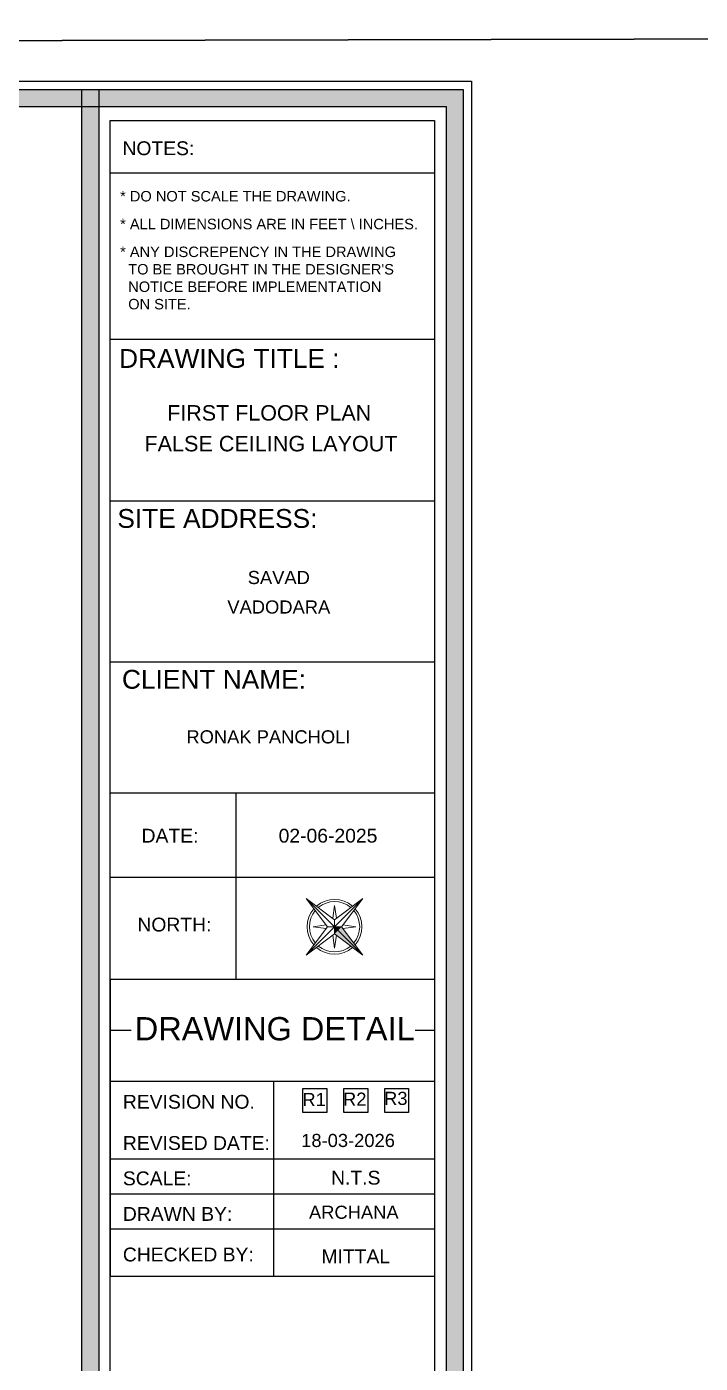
# Model space of a CAD drawing. Header units: millimetres. Extents: x 56222 to 3066687, y -650199 to -121287.
# Drawn here: x 128767.7 to 128957, y -185426.3 to -185050.9 of the extents above; entities that cross this region are included whole.
import ezdxf
from ezdxf.enums import TextEntityAlignment as Align

# ---------------------------------------------------------------- set-up
doc = ezdxf.new("R2010")
doc.units = ezdxf.units.MM
doc.header["$MEASUREMENT"] = 0
doc.layers.add('GROUND FLOOR  ( Text )', color=251, linetype='Continuous')
for name, color, linetype, lineweight in [('NAME PLATE', 7, 'Continuous', 25), ('TILE', 14, 'Continuous', 9), ('title block', 7, 'Continuous', 9)]:
    doc.layers.add(name, color=color, linetype=linetype, lineweight=lineweight)
doc.styles.add('Arial', font='arial.ttf')

# ---------------------------------------------------------------- blocks, each defined once
blk = doc.blocks.new('4t')
at = {"transparency": 33554607}
h = blk.add_hatch(color=1, dxfattribs=at)
h.dxf.hatch_style = 1
h.paths.add_polyline_path([(45531.33, -35822.29), (45529.23, -35821.83), (45528.09, -35837.01)])
h = blk.add_hatch(color=1, dxfattribs=at)
h.dxf.hatch_style = 1
h.paths.add_polyline_path([(45533.44, -35822.75), (45531.33, -35822.29), (45528.09, -35837.01)])
h = blk.add_hatch(color=1, dxfattribs=at)
h.dxf.hatch_style = 1
h.paths.add_polyline_path([(45531.8, -35820.19), (45529.23, -35821.83), (45531.33, -35822.29)])
h = blk.add_hatch(color=1, dxfattribs=at)
h.dxf.hatch_style = 1
h.paths.add_polyline_path([(45531.8, -35820.19), (45531.33, -35822.29), (45533.44, -35822.75)])
at = {"layer": 'title block', "color": 7, "lineweight": 9}
for p, q in [((45535.51, -35803.37), (45530.16, -35817.62)), ((45535.51, -35803.37), (45531.8, -35820.19)), ((45534.36, -35818.55), (45535.51, -35803.37)), ((45530.16, -35817.62), (45514.98, -35816.48)), ((45514.98, -35816.48), (45529.23, -35821.83)), ((45514.98, -35816.48), (45531.8, -35820.19)), ((45530.5, -35816.7), (45526.88, -35812.49)), ((45526.88, -35812.49), (45529.18, -35817.55)), ((45539.5, -35815.27), (45534.44, -35817.57)), ((45535.28, -35818.89), (45539.5, -35815.27)), ((45528.31, -35821.48), (45524.1, -35825.11)), ((45524.1, -35825.11), (45529.16, -35822.81)), ((45531.8, -35820.19), (45528.09, -35837.01)), ((45529.23, -35821.83), (45528.09, -35837.01)), ((45528.09, -35837.01), (45533.44, -35822.75)), ((45531.8, -35820.19), (45529.23, -35821.83)), ((45531.8, -35820.19), (45530.16, -35817.62)), ((45534.36, -35818.55), (45531.8, -35820.19)), ((45533.44, -35822.75), (45531.8, -35820.19)), ((45531.8, -35820.19), (45548.62, -35823.9)), ((45533.44, -35822.75), (45548.62, -35823.9)), ((45548.62, -35823.9), (45534.36, -35818.55)), ((45536.71, -35827.89), (45534.42, -35822.83)), ((45533.09, -35823.67), (45536.71, -35827.89))]:
    blk.add_line(p, q, dxfattribs=at)
for radius, start, end in [(11.79, 81.35997, 163.76651), (10.83, 82.42855, 162.69793), (10.83, 352.42855, 72.69793), (11.79, 351.35997, 73.76651), (11.79, 171.35997, 253.76651), (10.83, 172.42855, 252.69793), (11.79, 261.35997, 343.76651), (10.83, 262.42855, 342.69793)]:
    blk.add_arc((45531.8, -35820.19), radius, start, end, dxfattribs=at)
blk = doc.blocks.new('LAYOUT FILE')
at = {"layer": 'NAME PLATE', "true_color": 0xd39e00}
h = blk.add_hatch(color=42, dxfattribs=at)
h.paths.add_polyline_path([(3346889.83, -513806.18), (3346889.83, -514260.7), (3347535.56, -514260.7), (3347535.56, -513806.18)])
h.paths.add_polyline_path([(3346894.36, -513810.71), (3347531.03, -513810.71), (3347531.03, -514256.17), (3346894.36, -514256.17)], flags=16)
blk.add_hatch(color=42, dxfattribs=at).paths.add_polyline_path([(3347433.6, -514256.17), (3347438.13, -514256.17), (3347438.13, -513806.18), (3347433.6, -513806.18)])
at = {"layer": 'NAME PLATE', "color": 42, "true_color": 0xd39e00}
for p, q in [((3347527.96, -513828.55), (3347441.2, -513828.55)), ((3347527.96, -513872.99), (3347441.2, -513872.99)), ((3347527.96, -513916.26), (3347441.2, -513916.26)), ((3347527.96, -513959.27), (3347441.2, -513959.27)), ((3347527.96, -513994.31), (3347441.2, -513994.31)), ((3347474.77, -513994.31), (3347474.77, -514044.12)), ((3347527.96, -514016.86), (3347441.2, -514016.86)), ((3347527.96, -514044.12), (3347441.2, -514044.12)), ((3347441.2, -514044.12), (3347441.2, -514123.43)), ((3347527.96, -514044.12), (3347527.96, -514123.43)), ((3347441.2, -514057.72), (3347446.81, -514057.72)), ((3347522.72, -514057.72), (3347527.96, -514057.72)), ((3347441.2, -514071.32), (3347527.96, -514071.32)), ((3347484.98, -514123.43), (3347484.98, -514071.32)), ((3347527.96, -514092.16), (3347441.2, -514092.16)), ((3347527.96, -514101.55), (3347441.2, -514101.55)), ((3347527.96, -514110.94), (3347441.2, -514110.94)), ((3347441.2, -514123.43), (3347527.96, -514123.43))]:
    blk.add_line(p, q, dxfattribs=at)
for points in [[(3346887.56, -513803.91), (3347537.83, -513803.91), (3347537.83, -514262.96), (3346887.56, -514262.96)], [(3346889.83, -513806.18), (3347535.56, -513806.18), (3347535.56, -514260.7), (3346889.83, -514260.7)], [(3347433.6, -514256.17), (3347433.6, -513806.18), (3347438.13, -513806.18), (3347438.13, -514256.17)], [(3346894.36, -513810.71), (3347531.03, -513810.71), (3347531.03, -514256.17), (3346894.36, -514256.17)], [(3347441.2, -514252.44), (3347441.2, -513814.44), (3347527.96, -513814.44), (3347527.96, -514252.44)], [(3347492.73, -514073.33), (3347499.12, -514073.33), (3347499.12, -514079.72), (3347492.73, -514079.72)], [(3347503.67, -514073.33), (3347510.06, -514073.33), (3347510.06, -514079.72), (3347503.67, -514079.72)], [(3347514.62, -514073.33), (3347521.01, -514073.33), (3347521.01, -514079.72), (3347514.62, -514079.72)]]:
    blk.add_lwpolyline(points, close=True, dxfattribs=at)
at = {"layer": 'NAME PLATE', "xscale": 0.6215000753186288, "yscale": 0.6215000753186288, "zscale": 0.6215000753186288, "rotation": 57.43675864906671}
blk.add_blockref('4t', (3313507.76, -525897.34), dxfattribs=at)
at = {"layer": 'NAME PLATE', "style": 'Arial'}
for s, height, p in [('NOTES:', 3.699, (3347454.07, -513823.73)), ('DRAWING TITLE : ', 5.0338, (3347474.01, -513880.61)), ('SITE ADDRESS:', 5.0338, (3347469.85, -513923.39)), ('CLIENT NAME:', 5.0338, (3347468.93, -513966.4)), ('DATE:', 3.699, (3347457.17, -514007.54)), ('02-06-2025', 3.699, (3347499.44, -514007.54)), ('NORTH:', 3.699, (3347458.35, -514031.31)), ('DRAWING DETAIL', 6.2234, (3347485.18, -514060.42)), ('REVISION NO.', 3.6986, (3347462.21, -514078.69)), ('REVISED DATE: ', 3.6986, (3347464.94, -514089.72)), ('SCALE:', 3.699, (3347453.75, -514099.17)), ('DRAWN BY:', 3.699, (3347459.2, -514108.68)), ('CHECKED BY:', 3.6986, (3347462.07, -514119.53)), ('MITTAL', 3.699, (3347506.87, -514120.02))]:
    blk.add_text(s, height=height, dxfattribs=at).set_placement(p, align=Align.CENTER)
for s, insert, char_height, width, attachment_point in [('* DO NOT SCALE THE DRAWING.', (3347443.82, -513833.31, 0), 2.7974, 108.0765, 1), ('* ALL DIMENSIONS ARE IN FEET \\\\ INCHES.', (3347443.82, -513840.75, 0), 2.7974, 108.0765, 1), ("* ANY DISCREPENCY IN THE DRAWING \\P  TO BE BROUGHT IN THE DESIGNER'S\\P  NOTICE BEFORE IMPLEMENTATION \\P  ON SITE.", (3347443.82, -513848.18, 0), 2.7974, 108.0765, 1), ('N.T.S', (3347506.87, -514095.29, 0), 3.699, 7.2187, 2)]:
    blk.add_mtext(s, dxfattribs=dict(at, insert=insert, char_height=char_height, width=width, attachment_point=attachment_point))

msp = doc.modelspace()

# ---------------------------------------------------------------- linework, layer by layer
at = {"layer": 'TILE', "color": 3, "lineweight": 30}
msp.add_lwpolyline([(127491.58, -185057.82), (130425.3, -185050.92), (130425.3, -185611.1), (127491.58, -185617.99)], close=True, dxfattribs=at)

# ---------------------------------------------------------------- block references
at = {"layer": 'NAME PLATE', "lineweight": 0, "transparency": 33554687, "xscale": 1.050329150089141, "yscale": 1.050329150089141, "zscale": 1.050329150089141}
msp.add_blockref('LAYOUT FILE', (-3387123.88, 354597.05, 0.11), dxfattribs=at)

# ---------------------------------------------------------------- texts
at = {"layer": 'GROUND FLOOR  ( Text )', "transparency": 33554687, "insert": (128836.34, -185168.04), "char_height": 4.3436, "width": 105.3324, "attachment_point": 5, "style": 'Arial'}
msp.add_mtext('FALSE CEILING LAYOUT', dxfattribs=at)
at = {"layer": 'NAME PLATE', "transparency": 33554687, "style": 'Arial'}
for s, height, p in [('FIRST FLOOR PLAN', 4.3201, (128835.84, -185161.52)), (' SAVAD ', 3.688, (128838.53, -185207.45, 0.11)), ('VADODARA', 3.688, (128838.53, -185215.73, 0.11)), ('RONAK PANCHOLI    ', 3.6883, (128838.47, -185252.2, 0.11)), ('18-03-2026', 3.688, (128858, -185365.55, 0.11)), ('ARCHANA', 3.688, (128859.61, -185385.71, 0.11))]:
    msp.add_text(s, height=height, dxfattribs=at).set_placement(p, align=Align.CENTER)
at = {"layer": 'NAME PLATE', "transparency": 33554687, "char_height": 3.688, "width": 5.0747, "attachment_point": 2, "style": 'Arial'}
for s, insert in [('R1', (128848.45, -185350.36, 0.11)), ('R2', (128859.87, -185350.27, 0.11)), ('R3', (128871.41, -185350.05, 0.11))]:
    msp.add_mtext(s, dxfattribs=dict(at, insert=insert))

doc.saveas('drawing.dxf')
